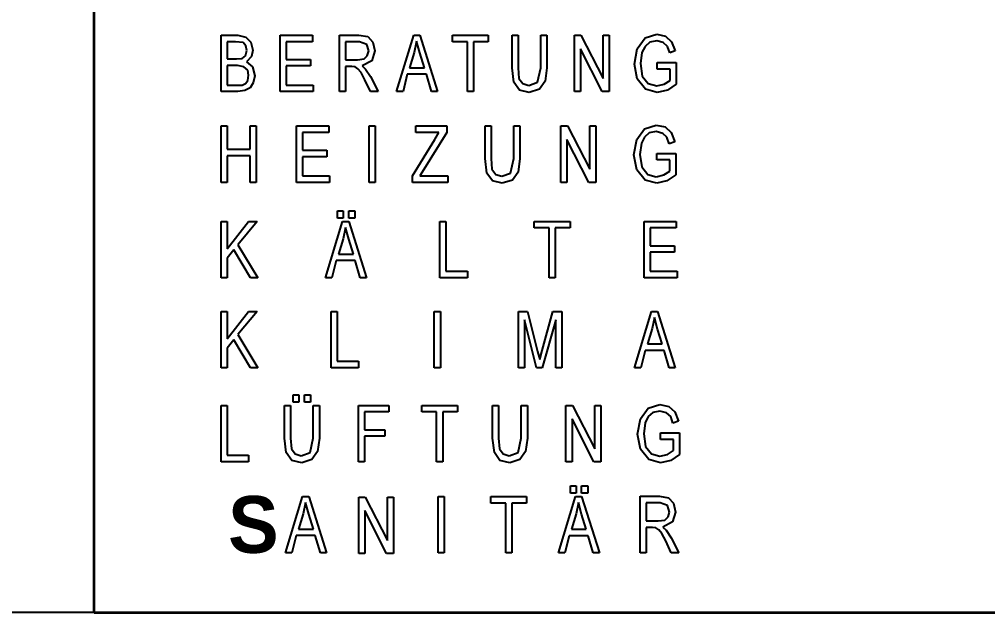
# Model space of a CAD drawing. Extents: x 0 to 1189, y 0 to 841.
# Drawn here: x 990.84 to 1031.87, y 5 to 30.12 of the extents above; entities that cross this region are included whole.
import ezdxf

# ---------------------------------------------------------------- set-up
doc = ezdxf.new("R2010")
doc.units = 0
doc.layers.get('0').update_dxf_attribs({"lineweight": 35})
doc.layers.add('7', color=7, linetype='Continuous', lineweight=25)
doc.layers.add('X_Planrahmen', color=7, linetype='Continuous', lineweight=25)
doc.layers.add('HEIZUNG', color=1, linetype='Continuous', lineweight=25, true_color=0xff0000)
doc.styles.get("Standard").update_dxf_attribs({"font": 'arial.ttf'})

# ---------------------------------------------------------------- blocks, each defined once
blk = doc.blocks.new('Blockreferenz-A0SO6TNL06')
at = {"color": 0, "linetype": 'ByBlock', "lineweight": -2, "ltscale": 0.25}
blk.add_line((1184, 5), (5, 5), dxfattribs=at)
blk = doc.blocks.new('Schriftfeld-A0SO6TOD06', base_point=(994, 5))
at = {"color": 0, "linetype": 'ByBlock', "lineweight": -2, "ltscale": 0.35}
for q in [(994, 58.454), (1184, 5)]:
    blk.add_line((994, 5), q, dxfattribs=at)
at = {"layer": '7', "color": 0}
for p, q in [((999.389, 27.061), (999.389, 29.447)), ((999.389, 29.447), (1000.099, 29.447)), ((999.645, 29.171), (999.645, 28.441)), ((1000.001, 29.171), (999.645, 29.171)), ((1000.316, 29.131), (1000.001, 29.171)), ((1000.099, 29.447), (1000.434, 29.368)), ((1000.434, 29.368), (1000.651, 29.151)), ((1000.651, 29.151), (1000.73, 28.815)), ((1001.893, 29.447), (1003.254, 29.447)), ((1001.893, 27.061), (1001.893, 29.447)), ((1002.149, 29.171), (1002.149, 28.421)), ((1003.254, 29.171), (1002.149, 29.171)), ((1003.254, 29.447), (1003.254, 29.171)), ((1004.397, 27.061), (1004.397, 29.447)), ((1004.397, 29.447), (1005.225, 29.447)), ((1005.246, 29.171), (1004.653, 29.171)), ((1004.653, 29.171), (1004.653, 28.402)), ((1005.225, 29.447), (1005.6, 29.387)), ((1005.561, 29.052), (1005.246, 29.171)), ((1005.6, 29.387), (1005.817, 29.151)), ((1005.817, 29.151), (1005.896, 28.777)), ((1006.822, 27.061), (1007.553, 29.447)), ((1007.553, 29.447), (1007.809, 29.447)), ((1007.671, 29.19), (1007.572, 28.717)), ((1007.809, 28.698), (1007.671, 29.19)), ((1007.809, 29.447), (1008.558, 27.061)), ((1009.189, 29.447), (1010.707, 29.447)), ((1009.189, 29.171), (1009.189, 29.447)), ((1009.82, 29.171), (1009.189, 29.171)), ((1009.82, 27.061), (1009.82, 29.171)), ((1010.076, 29.171), (1010.076, 27.061)), ((1010.707, 29.171), (1010.076, 29.171)), ((1010.707, 29.447), (1010.707, 29.171)), ((1011.713, 29.447), (1011.97, 29.447)), ((1011.713, 28.067), (1011.713, 29.447)), ((1011.97, 29.447), (1011.97, 28.067)), ((1012.936, 29.447), (1013.192, 29.447)), ((1012.936, 28.067), (1012.936, 29.447)), ((1013.192, 29.447), (1013.192, 28.067)), ((1014.355, 27.061), (1014.355, 29.447)), ((1014.355, 29.447), (1014.631, 29.447)), ((1014.631, 29.447), (1015.578, 27.613)), ((1015.578, 27.613), (1015.578, 29.447)), ((1015.578, 29.447), (1015.834, 29.447)), ((1015.834, 29.447), (1015.834, 27.061)), ((1017.017, 28.875), (1017.352, 29.328)), ((1017.352, 29.328), (1017.845, 29.486)), ((1017.55, 29.151), (1017.352, 28.974)), ((1017.845, 29.21), (1017.55, 29.151)), ((1017.845, 29.486), (1018.22, 29.408)), ((1018.121, 29.131), (1017.845, 29.21)), ((1018.22, 29.408), (1018.476, 29.171)), ((1018.476, 29.171), (1018.634, 28.777)), ((1000.434, 28.993), (1000.316, 29.131)), ((1000.414, 28.579), (1000.473, 28.796)), ((1000.473, 28.796), (1000.434, 28.993)), ((1000.73, 28.815), (1000.671, 28.54)), ((1005.64, 28.777), (1005.561, 29.052)), ((1005.581, 28.579), (1005.64, 28.777)), ((1005.896, 28.777), (1005.778, 28.362)), ((1014.611, 28.875), (1014.611, 27.061)), ((1015.538, 27.061), (1014.611, 28.875)), ((1016.899, 28.224), (1017.017, 28.875)), ((1017.352, 28.974), (1017.215, 28.717)), ((1018.299, 28.974), (1018.121, 29.131)), ((1018.397, 28.698), (1018.299, 28.974)), ((1018.634, 28.777), (1018.397, 28.698)), ((999.645, 28.441), (1000.039, 28.441)), ((1000.039, 28.441), (1000.276, 28.461)), ((1000.276, 28.461), (1000.414, 28.579)), ((1000.671, 28.54), (1000.454, 28.323)), ((1000.454, 28.323), (1000.71, 28.106)), ((1002.149, 28.421), (1003.175, 28.421)), ((1003.175, 28.421), (1003.175, 28.145)), ((1004.653, 28.402), (1005.166, 28.402)), ((1005.166, 28.402), (1005.443, 28.441)), ((1005.778, 28.362), (1005.364, 28.145)), ((1005.443, 28.441), (1005.581, 28.579)), ((1007.572, 28.717), (1007.375, 28.067)), ((1008.006, 28.067), (1007.809, 28.698)), ((1017.215, 28.717), (1017.155, 28.244)), ((1000.079, 28.165), (999.645, 28.165)), ((999.645, 28.165), (999.645, 27.337)), ((1000.355, 28.106), (1000.079, 28.165)), ((1000.513, 27.968), (1000.355, 28.106)), ((1000.552, 27.751), (1000.513, 27.968)), ((1000.71, 28.106), (1000.808, 27.731)), ((1002.149, 28.145), (1002.149, 27.337)), ((1003.175, 28.145), (1002.149, 28.145)), ((1004.93, 28.126), (1004.653, 28.126)), ((1004.653, 28.126), (1004.653, 27.061)), ((1005.068, 28.106), (1004.93, 28.126)), ((1005.186, 28.027), (1005.068, 28.106)), ((1005.324, 27.87), (1005.186, 28.027)), ((1005.364, 28.145), (1005.502, 28.008)), ((1005.502, 28.008), (1005.719, 27.692)), ((1007.375, 28.067), (1008.006, 28.067)), ((1011.792, 27.455), (1011.713, 28.067)), ((1011.97, 28.067), (1012.008, 27.613)), ((1012.798, 27.455), (1012.936, 28.067)), ((1013.192, 28.067), (1013.113, 27.495)), ((1017.017, 27.593), (1016.899, 28.224)), ((1017.155, 28.244), (1017.234, 27.711)), ((1017.865, 28.283), (1018.673, 28.283)), ((1017.865, 28.008), (1017.865, 28.283)), ((1018.417, 28.008), (1017.865, 28.008)), ((1018.417, 27.534), (1018.417, 28.008)), ((1018.673, 28.283), (1018.673, 27.376)), ((1000.414, 27.396), (1000.513, 27.534)), ((1000.513, 27.534), (1000.552, 27.751)), ((1000.808, 27.731), (1000.749, 27.436)), ((1005.482, 27.554), (1005.324, 27.87)), ((1005.719, 27.061), (1005.482, 27.554)), ((1005.719, 27.692), (1006.034, 27.061)), ((1007.276, 27.79), (1007.099, 27.061)), ((1008.085, 27.79), (1007.276, 27.79)), ((1008.301, 27.061), (1008.085, 27.79)), ((1012.008, 27.613), (1012.167, 27.396)), ((1013.113, 27.495), (1012.876, 27.159)), ((1017.372, 27.159), (1017.017, 27.593)), ((1017.234, 27.711), (1017.49, 27.396)), ((1018.161, 27.376), (1018.417, 27.534)), ((999.645, 27.337), (1000.099, 27.337)), ((1000.099, 27.337), (1000.276, 27.337)), ((1000.395, 27.101), (1000.099, 27.061)), ((1000.276, 27.337), (1000.414, 27.396)), ((1000.611, 27.218), (1000.395, 27.101)), ((1000.749, 27.436), (1000.611, 27.218)), ((1002.149, 27.337), (1003.293, 27.337)), ((1003.293, 27.337), (1003.293, 27.061)), ((1012.029, 27.12), (1011.792, 27.455)), ((1012.442, 27.021), (1012.029, 27.12)), ((1012.167, 27.396), (1012.423, 27.317)), ((1012.423, 27.317), (1012.798, 27.455)), ((1012.876, 27.159), (1012.442, 27.021)), ((1017.865, 27.021), (1017.372, 27.159)), ((1017.49, 27.396), (1017.845, 27.298)), ((1017.845, 27.298), (1018.161, 27.376)), ((1018.299, 27.12), (1017.865, 27.021)), ((1018.673, 27.376), (1018.299, 27.12)), ((1000.099, 27.061), (999.389, 27.061)), ((1003.293, 27.061), (1001.893, 27.061)), ((1004.653, 27.061), (1004.397, 27.061)), ((1006.034, 27.061), (1005.719, 27.061)), ((1007.099, 27.061), (1006.822, 27.061)), ((1008.558, 27.061), (1008.301, 27.061)), ((1010.076, 27.061), (1009.82, 27.061)), ((1014.611, 27.061), (1014.355, 27.061)), ((1015.834, 27.061), (1015.538, 27.061)), ((1004.318, 22.013), (1004.555, 22.013)), ((1004.318, 21.697), (1004.318, 22.013)), ((1004.555, 22.013), (1004.555, 21.697)), ((1004.792, 22.013), (1005.048, 22.013)), ((1004.792, 21.697), (1004.792, 22.013)), ((1005.048, 22.013), (1005.048, 21.697)), ((999.389, 19.174), (999.389, 21.56)), ((999.389, 21.56), (999.645, 21.56)), ((999.645, 20.396), (1000.552, 21.56)), ((999.645, 21.56), (999.645, 20.396)), ((1000.907, 21.56), (1000.099, 20.574)), ((1000.552, 21.56), (1000.907, 21.56)), ((1003.806, 19.174), (1004.536, 21.56)), ((1004.555, 21.697), (1004.318, 21.697)), ((1004.536, 21.56), (1004.792, 21.56)), ((1005.048, 21.697), (1004.792, 21.697)), ((1004.792, 21.56), (1005.541, 19.174)), ((1008.657, 19.174), (1008.657, 21.56)), ((1008.657, 21.56), (1008.913, 21.56)), ((1008.913, 21.56), (1008.913, 19.45)), ((1012.659, 21.56), (1014.177, 21.56)), ((1012.659, 21.284), (1012.659, 21.56)), ((1014.177, 21.56), (1014.177, 21.284)), ((1017.313, 21.56), (1018.673, 21.56)), ((1017.313, 19.174), (1017.313, 21.56)), ((1018.673, 21.56), (1018.673, 21.284)), ((1004.653, 21.303), (1004.555, 20.83)), ((1004.792, 20.81), (1004.653, 21.303)), ((1013.29, 21.284), (1012.659, 21.284)), ((1013.29, 19.174), (1013.29, 21.284)), ((1014.177, 21.284), (1013.546, 21.284)), ((1013.546, 21.284), (1013.546, 19.174)), ((1017.569, 21.284), (1017.569, 20.534)), ((1018.673, 21.284), (1017.569, 21.284)), ((1000.099, 20.574), (1000.947, 19.174)), ((1004.555, 20.83), (1004.358, 20.179)), ((1004.989, 20.179), (1004.792, 20.81)), ((1017.569, 20.534), (1018.594, 20.534)), ((1018.594, 20.534), (1018.594, 20.258)), ((999.921, 20.357), (999.645, 20.002)), ((1000.631, 19.174), (999.921, 20.357)), ((1004.358, 20.179), (1004.989, 20.179)), ((1018.594, 20.258), (1017.569, 20.258)), ((1017.569, 20.258), (1017.569, 19.45)), ((999.645, 20.002), (999.645, 19.174)), ((1004.259, 19.903), (1004.082, 19.174)), ((1005.068, 19.903), (1004.259, 19.903)), ((1005.285, 19.174), (1005.068, 19.903)), ((1008.913, 19.45), (1009.82, 19.45)), ((1009.82, 19.45), (1009.82, 19.174)), ((1017.569, 19.45), (1018.713, 19.45)), ((1018.713, 19.45), (1018.713, 19.174)), ((999.645, 19.174), (999.389, 19.174)), ((1000.947, 19.174), (1000.631, 19.174)), ((1004.082, 19.174), (1003.806, 19.174)), ((1005.541, 19.174), (1005.285, 19.174)), ((1009.82, 19.174), (1008.657, 19.174)), ((1013.546, 19.174), (1013.29, 19.174)), ((1018.713, 19.174), (1017.313, 19.174)), ((1002.445, 14.224), (1002.682, 14.224)), ((1002.445, 13.909), (1002.445, 14.224)), ((1002.682, 14.224), (1002.682, 13.909)), ((1002.918, 14.224), (1003.175, 14.224)), ((1002.918, 13.909), (1002.918, 14.224)), ((1003.175, 14.224), (1003.175, 13.909)), ((999.389, 13.771), (999.645, 13.771)), ((999.389, 11.385), (999.389, 13.771)), ((999.645, 13.771), (999.645, 11.661)), ((1002.071, 12.391), (1002.071, 13.771)), ((1002.071, 13.771), (1002.327, 13.771)), ((1002.327, 13.771), (1002.327, 12.391)), ((1002.682, 13.909), (1002.445, 13.909)), ((1003.175, 13.909), (1002.918, 13.909)), ((1003.293, 13.771), (1003.549, 13.771)), ((1003.293, 12.391), (1003.293, 13.771)), ((1003.549, 13.771), (1003.549, 12.391)), ((1005.206, 11.385), (1005.206, 13.771)), ((1005.206, 13.771), (1006.488, 13.771)), ((1006.488, 13.771), (1006.488, 13.495)), ((1007.888, 13.495), (1007.888, 13.771)), ((1007.888, 13.771), (1009.406, 13.771)), ((1009.406, 13.771), (1009.406, 13.495)), ((1010.885, 13.771), (1011.141, 13.771)), ((1010.885, 12.391), (1010.885, 13.771)), ((1011.141, 13.771), (1011.141, 12.391)), ((1012.107, 12.391), (1012.107, 13.771)), ((1012.107, 13.771), (1012.364, 13.771)), ((1012.364, 13.771), (1012.364, 12.391)), ((1014, 13.771), (1014.276, 13.771)), ((1014, 11.385), (1014, 13.771)), ((1014.276, 13.771), (1015.223, 11.937)), ((1015.223, 11.937), (1015.223, 13.771)), ((1015.223, 13.771), (1015.479, 13.771)), ((1015.479, 13.771), (1015.479, 11.385)), ((1017.155, 13.199), (1017.49, 13.652)), ((1017.49, 13.652), (1017.984, 13.81)), ((1017.984, 13.81), (1018.358, 13.732)), ((1018.358, 13.732), (1018.615, 13.495)), ((1005.462, 13.495), (1005.462, 12.745)), ((1006.488, 13.495), (1005.462, 13.495)), ((1008.519, 13.495), (1007.888, 13.495)), ((1008.519, 11.385), (1008.519, 13.495)), ((1009.406, 13.495), (1008.775, 13.495)), ((1008.775, 13.495), (1008.775, 11.385)), ((1014.256, 13.199), (1014.256, 11.385)), ((1015.183, 11.385), (1014.256, 13.199)), ((1017.037, 12.548), (1017.155, 13.199)), ((1017.49, 13.298), (1017.352, 13.041)), ((1017.687, 13.475), (1017.49, 13.298)), ((1017.984, 13.534), (1017.687, 13.475)), ((1018.259, 13.455), (1017.984, 13.534)), ((1018.437, 13.298), (1018.259, 13.455)), ((1018.535, 13.022), (1018.437, 13.298)), ((1018.615, 13.495), (1018.772, 13.101)), ((1005.462, 12.745), (1006.33, 12.745)), ((1006.33, 12.745), (1006.33, 12.47)), ((1017.352, 13.041), (1017.293, 12.568)), ((1018.772, 13.101), (1018.535, 13.022)), ((1002.149, 11.779), (1002.071, 12.391)), ((1002.327, 12.391), (1002.367, 11.937)), ((1003.155, 11.779), (1003.293, 12.391)), ((1003.549, 12.391), (1003.471, 11.819)), ((1005.462, 12.47), (1005.462, 11.385)), ((1006.33, 12.47), (1005.462, 12.47)), ((1010.964, 11.779), (1010.885, 12.391)), ((1011.141, 12.391), (1011.18, 11.937)), ((1011.97, 11.779), (1012.107, 12.391)), ((1012.364, 12.391), (1012.285, 11.819)), ((1017.155, 11.917), (1017.037, 12.548)), ((1017.293, 12.568), (1017.372, 12.036)), ((1018.003, 12.332), (1018.003, 12.607)), ((1018.003, 12.607), (1018.812, 12.607)), ((1018.555, 12.332), (1018.003, 12.332)), ((1018.555, 11.858), (1018.555, 12.332)), ((1018.812, 12.607), (1018.812, 11.701)), ((1002.367, 11.937), (1002.524, 11.72)), ((1011.18, 11.937), (1011.338, 11.72)), ((1017.51, 11.484), (1017.155, 11.917)), ((1017.372, 12.036), (1017.628, 11.72)), ((999.645, 11.661), (1000.552, 11.661)), ((1000.552, 11.661), (1000.552, 11.385)), ((1002.386, 11.444), (1002.149, 11.779)), ((1002.524, 11.72), (1002.78, 11.641)), ((1002.78, 11.641), (1003.155, 11.779)), ((1003.471, 11.819), (1003.234, 11.484)), ((1011.201, 11.444), (1010.964, 11.779)), ((1011.338, 11.72), (1011.595, 11.641)), ((1011.595, 11.641), (1011.97, 11.779)), ((1012.285, 11.819), (1012.048, 11.484)), ((1017.628, 11.72), (1017.984, 11.622)), ((1017.984, 11.622), (1018.299, 11.701)), ((1018.299, 11.701), (1018.555, 11.858)), ((1018.812, 11.701), (1018.437, 11.444)), ((1000.552, 11.385), (999.389, 11.385)), ((1002.8, 11.345), (1002.386, 11.444)), ((1003.234, 11.484), (1002.8, 11.345)), ((1005.462, 11.385), (1005.206, 11.385)), ((1008.775, 11.385), (1008.519, 11.385)), ((1011.614, 11.345), (1011.201, 11.444)), ((1012.048, 11.484), (1011.614, 11.345)), ((1014.256, 11.385), (1014, 11.385)), ((1015.479, 11.385), (1015.183, 11.385)), ((1018.003, 11.345), (1017.51, 11.484)), ((1018.437, 11.444), (1018.003, 11.345))]:
    blk.add_line(p, q, dxfattribs=at)
at = {"layer": '7', "color": 240, "true_color": 0xff003f}
for p, q in [((999.389, 25.602), (999.645, 25.602)), ((999.389, 23.216), (999.389, 25.602)), ((999.645, 25.602), (999.645, 24.616)), ((1000.611, 24.616), (1000.611, 25.602)), ((1000.611, 25.602), (1000.868, 25.602)), ((1000.868, 25.602), (1000.868, 23.216)), ((1002.583, 25.602), (1003.944, 25.602)), ((1002.583, 23.216), (1002.583, 25.602)), ((1003.944, 25.602), (1003.944, 25.326)), ((1005.659, 25.602), (1005.916, 25.602)), ((1005.659, 23.216), (1005.659, 25.602)), ((1005.916, 25.602), (1005.916, 23.216)), ((1007.631, 25.326), (1007.631, 25.602)), ((1007.631, 25.602), (1008.953, 25.602)), ((1008.953, 25.602), (1008.953, 25.326)), ((1010.569, 25.602), (1010.826, 25.602)), ((1010.569, 24.222), (1010.569, 25.602)), ((1010.826, 25.602), (1010.826, 24.222)), ((1011.792, 24.222), (1011.792, 25.602)), ((1011.792, 25.602), (1012.048, 25.602)), ((1012.048, 25.602), (1012.048, 24.222)), ((1013.783, 23.216), (1013.783, 25.602)), ((1013.783, 25.602), (1014.059, 25.602)), ((1014.059, 25.602), (1015.006, 23.768)), ((1015.006, 25.602), (1015.262, 25.602)), ((1015.006, 23.768), (1015.006, 25.602)), ((1015.262, 25.602), (1015.262, 23.216)), ((1016.997, 25.03), (1017.333, 25.483)), ((1017.333, 25.483), (1017.825, 25.641)), ((1017.825, 25.641), (1018.2, 25.562)), ((1018.2, 25.562), (1018.456, 25.326)), ((1002.84, 25.326), (1002.84, 24.576)), ((1003.944, 25.326), (1002.84, 25.326)), ((1008.617, 25.326), (1007.631, 25.326)), ((1008.953, 25.326), (1007.907, 23.65)), ((1008.44, 25.03), (1008.617, 25.326)), ((1017.333, 25.129), (1017.194, 24.872)), ((1017.53, 25.306), (1017.333, 25.129)), ((1017.825, 25.365), (1017.53, 25.306)), ((1018.102, 25.286), (1017.825, 25.365)), ((1018.279, 25.129), (1018.102, 25.286)), ((1018.378, 24.852), (1018.279, 25.129)), ((1018.456, 25.326), (1018.615, 24.932)), ((1007.493, 23.492), (1008.44, 25.03)), ((1014.04, 25.03), (1014.04, 23.216)), ((1014.967, 23.216), (1014.04, 25.03)), ((1016.879, 24.379), (1016.997, 25.03)), ((1017.194, 24.872), (1017.135, 24.399)), ((1018.615, 24.932), (1018.378, 24.852)), ((999.645, 24.616), (1000.611, 24.616)), ((1000.611, 24.34), (999.645, 24.34)), ((999.645, 24.34), (999.645, 23.216)), ((1000.611, 23.216), (1000.611, 24.34)), ((1002.84, 24.576), (1003.865, 24.576)), ((1002.84, 24.301), (1002.84, 23.492)), ((1003.865, 24.301), (1002.84, 24.301)), ((1003.865, 24.576), (1003.865, 24.301)), ((1010.648, 23.61), (1010.569, 24.222)), ((1010.826, 24.222), (1010.865, 23.768)), ((1011.654, 23.61), (1011.792, 24.222)), ((1012.048, 24.222), (1011.97, 23.65)), ((1016.997, 23.748), (1016.879, 24.379)), ((1017.135, 24.399), (1017.215, 23.867)), ((1017.845, 24.163), (1017.845, 24.438)), ((1017.845, 24.438), (1018.653, 24.438)), ((1018.653, 24.438), (1018.653, 23.532)), ((1017.215, 23.867), (1017.471, 23.551)), ((1018.397, 24.163), (1017.845, 24.163)), ((1018.397, 23.689), (1018.397, 24.163)), ((1002.84, 23.492), (1003.983, 23.492)), ((1003.983, 23.492), (1003.983, 23.216)), ((1007.493, 23.216), (1007.493, 23.492)), ((1007.907, 23.65), (1007.809, 23.492)), ((1007.809, 23.492), (1008.992, 23.492)), ((1008.992, 23.492), (1008.992, 23.216)), ((1010.885, 23.275), (1010.648, 23.61)), ((1010.865, 23.768), (1011.023, 23.551)), ((1011.023, 23.551), (1011.279, 23.472)), ((1011.279, 23.472), (1011.654, 23.61)), ((1011.97, 23.65), (1011.733, 23.314)), ((1017.352, 23.314), (1016.997, 23.748)), ((1017.471, 23.551), (1017.825, 23.453)), ((1017.825, 23.453), (1018.141, 23.532)), ((1018.141, 23.532), (1018.397, 23.689)), ((1018.653, 23.532), (1018.279, 23.275)), ((999.645, 23.216), (999.389, 23.216)), ((1000.868, 23.216), (1000.611, 23.216)), ((1003.983, 23.216), (1002.583, 23.216)), ((1005.916, 23.216), (1005.659, 23.216)), ((1008.992, 23.216), (1007.493, 23.216)), ((1011.299, 23.176), (1010.885, 23.275)), ((1011.733, 23.314), (1011.299, 23.176)), ((1014.04, 23.216), (1013.783, 23.216)), ((1015.262, 23.216), (1014.967, 23.216)), ((1017.845, 23.176), (1017.352, 23.314)), ((1018.279, 23.275), (1017.845, 23.176)), ((999.389, 15.368), (999.389, 17.754)), ((999.389, 17.754), (999.645, 17.754)), ((999.645, 16.59), (1000.552, 17.754)), ((999.645, 17.754), (999.645, 16.59)), ((1000.907, 17.754), (1000.099, 16.768)), ((1000.552, 17.754), (1000.907, 17.754)), ((1004.043, 17.754), (1004.299, 17.754)), ((1004.043, 15.368), (1004.043, 17.754)), ((1004.299, 17.754), (1004.299, 15.644)), ((1008.42, 17.754), (1008.676, 17.754)), ((1008.42, 15.368), (1008.42, 17.754)), ((1008.676, 17.754), (1008.676, 15.368)), ((1011.989, 15.368), (1011.989, 17.754)), ((1011.989, 17.754), (1012.364, 17.754)), ((1012.364, 17.754), (1012.798, 16.058)), ((1012.995, 16.098), (1013.448, 17.754)), ((1013.448, 17.754), (1013.823, 17.754)), ((1013.823, 17.754), (1013.823, 15.368)), ((1016.899, 15.368), (1017.628, 17.754)), ((1017.628, 17.754), (1017.885, 17.754)), ((1017.885, 17.754), (1018.634, 15.368)), ((1012.758, 15.368), (1012.245, 17.399)), ((1012.245, 17.399), (1012.245, 15.368)), ((1013.567, 17.399), (1012.995, 15.368)), ((1013.567, 15.368), (1013.567, 17.399)), ((1017.747, 17.498), (1017.648, 17.024)), ((1017.885, 17.005), (1017.747, 17.498)), ((1017.648, 17.024), (1017.451, 16.374)), ((1018.082, 16.374), (1017.885, 17.005)), ((999.921, 16.551), (999.645, 16.196)), ((1000.631, 15.368), (999.921, 16.551)), ((1000.099, 16.768), (1000.947, 15.368)), ((999.645, 16.196), (999.645, 15.368)), ((1012.798, 16.058), (1012.896, 15.723)), ((1012.896, 15.723), (1012.995, 16.098)), ((1017.352, 16.098), (1017.175, 15.368)), ((1018.161, 16.098), (1017.352, 16.098)), ((1017.451, 16.374), (1018.082, 16.374)), ((1018.378, 15.368), (1018.161, 16.098)), ((1004.299, 15.644), (1005.206, 15.644)), ((1005.206, 15.644), (1005.206, 15.368)), ((999.645, 15.368), (999.389, 15.368)), ((1000.947, 15.368), (1000.631, 15.368)), ((1005.206, 15.368), (1004.043, 15.368)), ((1008.676, 15.368), (1008.42, 15.368)), ((1012.245, 15.368), (1011.989, 15.368)), ((1012.995, 15.368), (1012.758, 15.368)), ((1013.823, 15.368), (1013.567, 15.368)), ((1017.175, 15.368), (1016.899, 15.368)), ((1018.634, 15.368), (1018.378, 15.368)), ((1014.191, 10.366), (1014.427, 10.366)), ((1014.191, 10.051), (1014.191, 10.366)), ((1014.427, 10.366), (1014.427, 10.051)), ((1014.664, 10.366), (1014.921, 10.366)), ((1014.664, 10.051), (1014.664, 10.366)), ((1014.921, 10.366), (1014.921, 10.051)), ((1002.112, 7.529), (1002.841, 9.915)), ((1002.841, 9.915), (1003.098, 9.915)), ((1003.098, 9.915), (1003.847, 7.529)), ((1005.217, 9.894), (1005.494, 9.894)), ((1005.217, 7.508), (1005.217, 9.894)), ((1005.494, 9.894), (1006.44, 8.059)), ((1006.44, 8.059), (1006.44, 9.894)), ((1006.44, 9.894), (1006.696, 9.894)), ((1006.696, 9.894), (1006.696, 7.508)), ((1008.577, 9.915), (1008.833, 9.915)), ((1008.577, 7.529), (1008.577, 9.915)), ((1008.833, 9.915), (1008.833, 7.529)), ((1010.815, 9.637), (1010.815, 9.913)), ((1010.815, 9.913), (1012.332, 9.913)), ((1012.332, 9.913), (1012.332, 9.637)), ((1013.678, 7.527), (1014.408, 9.913)), ((1014.427, 10.051), (1014.191, 10.051)), ((1014.408, 9.913), (1014.664, 9.913)), ((1014.921, 10.051), (1014.664, 10.051)), ((1014.664, 9.913), (1015.414, 7.527)), ((1017.141, 9.924), (1017.97, 9.924)), ((1017.141, 7.538), (1017.141, 9.924)), ((1017.97, 9.924), (1018.344, 9.865)), ((1018.344, 9.865), (1018.561, 9.629)), ((1002.96, 9.659), (1002.861, 9.185)), ((1003.098, 9.166), (1002.96, 9.659)), ((1011.445, 9.637), (1010.815, 9.637)), ((1011.445, 7.527), (1011.445, 9.637)), ((1011.701, 9.637), (1011.701, 7.527)), ((1012.332, 9.637), (1011.701, 9.637)), ((1014.526, 9.656), (1014.427, 9.183)), ((1014.664, 9.164), (1014.526, 9.656)), ((1017.989, 9.648), (1017.398, 9.648)), ((1017.398, 9.648), (1017.398, 8.879)), ((1018.305, 9.53), (1017.989, 9.648)), ((1018.383, 9.254), (1018.305, 9.53)), ((1018.561, 9.629), (1018.64, 9.254)), ((1002.861, 9.185), (1002.663, 8.535)), ((1003.295, 8.535), (1003.098, 9.166)), ((1006.401, 7.508), (1005.474, 9.322)), ((1005.474, 9.322), (1005.474, 7.508)), ((1014.427, 9.183), (1014.23, 8.533)), ((1014.861, 8.533), (1014.664, 9.164)), ((1018.186, 8.919), (1018.324, 9.057)), ((1018.324, 9.057), (1018.383, 9.254)), ((1018.64, 9.254), (1018.521, 8.84)), ((1017.398, 8.879), (1017.91, 8.879)), ((1017.91, 8.879), (1018.186, 8.919)), ((1018.521, 8.84), (1018.108, 8.623)), ((1018.108, 8.623), (1018.245, 8.485)), ((1002.565, 8.259), (1002.388, 7.529)), ((1003.373, 8.259), (1002.565, 8.259)), ((1002.663, 8.535), (1003.295, 8.535)), ((1003.591, 7.529), (1003.373, 8.259)), ((1014.132, 8.257), (1013.955, 7.527)), ((1014.94, 8.257), (1014.132, 8.257)), ((1014.23, 8.533), (1014.861, 8.533)), ((1015.157, 7.527), (1014.94, 8.257)), ((1017.398, 8.603), (1017.398, 7.538)), ((1017.674, 8.603), (1017.398, 8.603)), ((1017.811, 8.584), (1017.674, 8.603)), ((1017.93, 8.504), (1017.811, 8.584)), ((1018.068, 8.347), (1017.93, 8.504)), ((1018.226, 8.032), (1018.068, 8.347)), ((1018.245, 8.485), (1018.463, 8.169)), ((1018.463, 7.538), (1018.226, 8.032)), ((1018.463, 8.169), (1018.778, 7.538)), ((1002.388, 7.529), (1002.112, 7.529)), ((1003.847, 7.529), (1003.591, 7.529)), ((1005.474, 7.508), (1005.217, 7.508)), ((1006.696, 7.508), (1006.401, 7.508)), ((1008.833, 7.529), (1008.577, 7.529)), ((1011.701, 7.527), (1011.445, 7.527)), ((1013.955, 7.527), (1013.678, 7.527)), ((1015.414, 7.527), (1015.157, 7.527)), ((1017.398, 7.538), (1017.141, 7.538)), ((1018.778, 7.538), (1018.463, 7.538))]:
    blk.add_line(p, q, dxfattribs=at)
at = {"layer": 'HEIZUNG', "color": 240, "true_color": 0xff003f}
for p, q in [((1014.191, 10.366), (1014.427, 10.366)), ((1014.191, 10.051), (1014.191, 10.366)), ((1014.427, 10.366), (1014.427, 10.051)), ((1014.664, 10.366), (1014.921, 10.366)), ((1014.664, 10.051), (1014.664, 10.366)), ((1014.921, 10.366), (1014.921, 10.051)), ((1002.112, 7.529), (1002.841, 9.915)), ((1002.841, 9.915), (1003.098, 9.915)), ((1003.098, 9.915), (1003.847, 7.529)), ((1005.217, 9.894), (1005.494, 9.894)), ((1005.217, 7.508), (1005.217, 9.894)), ((1005.494, 9.894), (1006.44, 8.059)), ((1006.44, 8.059), (1006.44, 9.894)), ((1006.44, 9.894), (1006.696, 9.894)), ((1006.696, 9.894), (1006.696, 7.508)), ((1008.577, 9.915), (1008.833, 9.915)), ((1008.577, 7.529), (1008.577, 9.915)), ((1008.833, 9.915), (1008.833, 7.529)), ((1010.815, 9.913), (1012.332, 9.913)), ((1010.815, 9.637), (1010.815, 9.913)), ((1012.332, 9.913), (1012.332, 9.637)), ((1013.678, 7.527), (1014.408, 9.913)), ((1014.427, 10.051), (1014.191, 10.051)), ((1014.408, 9.913), (1014.664, 9.913)), ((1014.921, 10.051), (1014.664, 10.051)), ((1014.664, 9.913), (1015.414, 7.527)), ((1017.141, 9.924), (1017.97, 9.924)), ((1017.141, 7.538), (1017.141, 9.924)), ((1017.97, 9.924), (1018.344, 9.865)), ((1018.344, 9.865), (1018.561, 9.629)), ((1002.96, 9.659), (1002.861, 9.185)), ((1003.098, 9.166), (1002.96, 9.659)), ((1011.445, 9.637), (1010.815, 9.637)), ((1011.445, 7.527), (1011.445, 9.637)), ((1012.332, 9.637), (1011.701, 9.637)), ((1011.701, 9.637), (1011.701, 7.527)), ((1014.526, 9.656), (1014.427, 9.183)), ((1014.664, 9.164), (1014.526, 9.656)), ((1017.398, 9.648), (1017.398, 8.879)), ((1017.989, 9.648), (1017.398, 9.648)), ((1018.305, 9.53), (1017.989, 9.648)), ((1018.383, 9.254), (1018.305, 9.53)), ((1018.561, 9.629), (1018.64, 9.254)), ((1002.861, 9.185), (1002.663, 8.535)), ((1003.295, 8.535), (1003.098, 9.166)), ((1005.474, 9.322), (1005.474, 7.508)), ((1006.401, 7.508), (1005.474, 9.322)), ((1014.427, 9.183), (1014.23, 8.533)), ((1014.861, 8.533), (1014.664, 9.164)), ((1018.186, 8.919), (1018.324, 9.057)), ((1018.324, 9.057), (1018.383, 9.254)), ((1018.64, 9.254), (1018.521, 8.84)), ((1017.398, 8.879), (1017.91, 8.879)), ((1017.91, 8.879), (1018.186, 8.919)), ((1018.521, 8.84), (1018.108, 8.623)), ((1018.108, 8.623), (1018.245, 8.485)), ((1002.565, 8.259), (1002.388, 7.529)), ((1003.373, 8.259), (1002.565, 8.259)), ((1002.663, 8.535), (1003.295, 8.535)), ((1003.591, 7.529), (1003.373, 8.259)), ((1014.132, 8.257), (1013.955, 7.527)), ((1014.94, 8.257), (1014.132, 8.257)), ((1014.23, 8.533), (1014.861, 8.533)), ((1015.157, 7.527), (1014.94, 8.257)), ((1017.674, 8.603), (1017.398, 8.603)), ((1017.398, 8.603), (1017.398, 7.538)), ((1017.811, 8.584), (1017.674, 8.603)), ((1017.93, 8.504), (1017.811, 8.584)), ((1018.068, 8.347), (1017.93, 8.504)), ((1018.226, 8.032), (1018.068, 8.347)), ((1018.245, 8.485), (1018.463, 8.169)), ((1018.463, 7.538), (1018.226, 8.032)), ((1018.463, 8.169), (1018.778, 7.538)), ((1002.388, 7.529), (1002.112, 7.529)), ((1003.847, 7.529), (1003.591, 7.529)), ((1005.474, 7.508), (1005.217, 7.508)), ((1006.696, 7.508), (1006.401, 7.508)), ((1008.833, 7.529), (1008.577, 7.529)), ((1011.701, 7.527), (1011.445, 7.527)), ((1013.955, 7.527), (1013.678, 7.527)), ((1015.414, 7.527), (1015.157, 7.527)), ((1017.398, 7.538), (1017.141, 7.538)), ((1018.778, 7.538), (1018.463, 7.538))]:
    blk.add_line(p, q, dxfattribs=at)
at = {"color": 240, "lineweight": -2, "true_color": 0xff003f, "insert": (999.68, 9.935), "char_height": 2.40436, "attachment_point": 1}
blk.add_mtext('{\\fteb_____;S}', dxfattribs=at)
at = {"layer": 'HEIZUNG', "color": 240, "true_color": 0xff003f, "insert": (999.68, 9.935), "char_height": 2.40436, "attachment_point": 1}
blk.add_mtext('{\\fteb_____;S}', dxfattribs=at)

msp = doc.modelspace()

# ---------------------------------------------------------------- block references
at = {"ltscale": 0.35}
msp.add_blockref('Schriftfeld-A0SO6TOD06', (994, 5), dxfattribs=at)
at = {"layer": 'X_Planrahmen', "ltscale": 0.25}
msp.add_blockref('Blockreferenz-A0SO6TNL06', (0, 0), dxfattribs=at)

doc.saveas('drawing.dxf')
